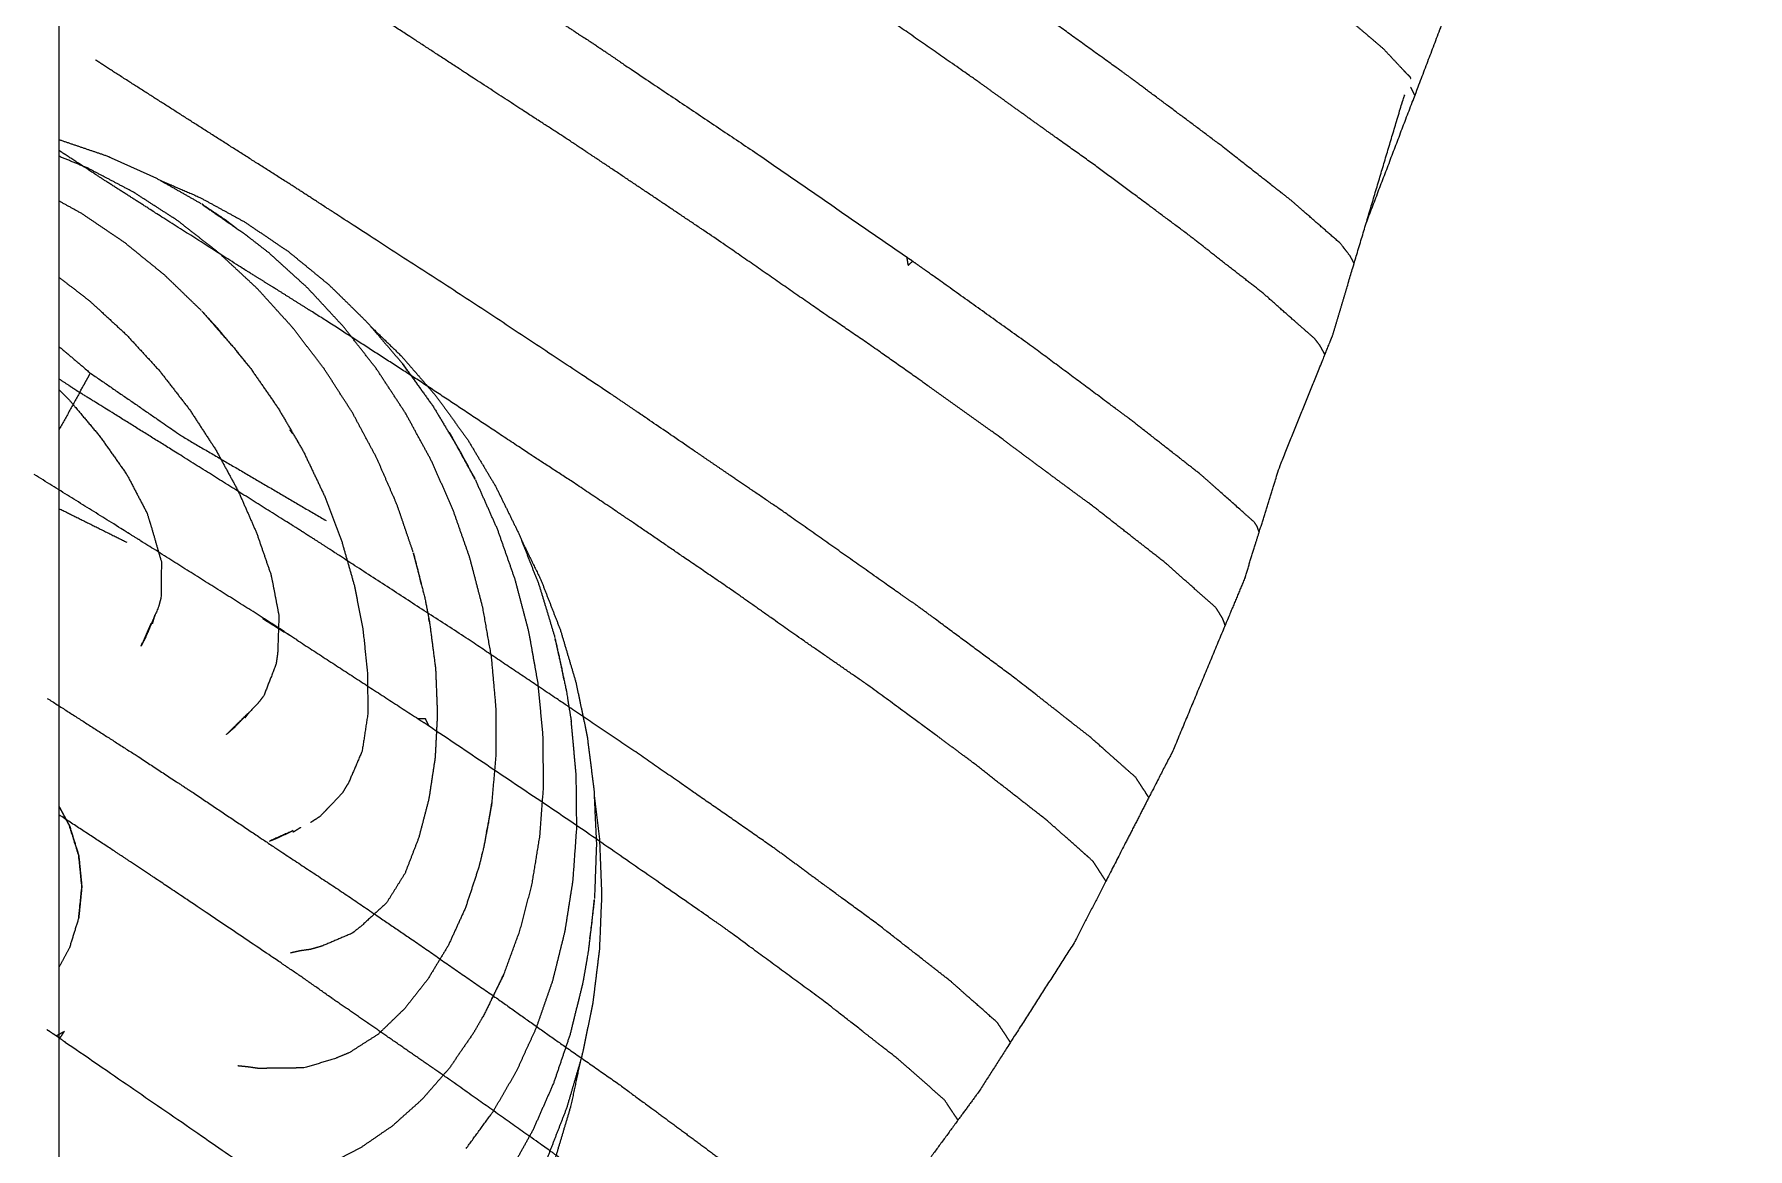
# Model space of a CAD drawing. Header units: millimetres. Extents: x 3429 to 24139, y -631 to 9878.
# Drawn here: x 8512.14 to 8545.92, y 3681.08 to 3703.04 of the extents above; entities that cross this region are included whole.
import ezdxf

# ---------------------------------------------------------------- set-up
doc = ezdxf.new("R2010")
doc.units = ezdxf.units.MM
doc.layers.add('multid_gorunus_3', color=23, linetype='Continuous', lineweight=13)
doc.layers.add('multid_gorunus_4', color=15, linetype='Continuous', lineweight=9)

# ---------------------------------------------------------------- blocks, each defined once
blk = doc.blocks.new('grup-2')
at = {"layer": 'multid_gorunus_3', "lineweight": -3}
for points, degree, knots in [([(1978.928, 6217.144), (1978.928, 6216.155), (1978.928, 6213.761), (1978.928, 6208.959), (1978.928, 6202.868), (1978.928, 6195.487), (1978.928, 6186.836), (1978.928, 6176.969), (1978.928, 6165.969), (1978.928, 6153.941), (1978.928, 6141.024), (1978.928, 6127.365), (1978.928, 6113.136), (1978.928, 6098.504), (1978.928, 6083.653), (1978.928, 6068.742), (1978.928, 6053.94), (1978.928, 6039.26), (1978.928, 6024.58), (1978.928, 6005.778), (1978.928, 5990.869), (1978.928, 5976.016), (1978.928, 5961.387), (1978.928, 5947.155), (1978.928, 5933.498), (1978.928, 5920.578), (1978.928, 5947.227), (1978.928, 5936.226), (1978.928, 5926.36), (1978.928, 5917.707), (1978.928, 5910.327), (1978.928, 5904.236), (1978.928, 5899.433), (1978.928, 5897.04), (1978.928, 5896.051)], 3, [200, 200, 200, 200, 215.285175, 230.934783, 246.910875, 263.16962, 279.661789, 296.333468, 313.127007, 329.982146, 346.837285, 363.630824, 380.302503, 396.794672, 413.053417, 429.029509, 444.679117, 459.964292, 475.249467, 490.899075, 506.875167, 523.133912, 539.62608, 556.29776, 573.091299, 589.946438, 606.801576, 623.595115, 640.266795, 656.758963, 673.017709, 688.9938, 704.643409, 719.928583, 719.928583, 719.928583, 719.928583]), ([(1953.165, 6162.769), (1952.683, 6164.034), (1952.201, 6165.299), (1951.874, 6166.156), (1951.547, 6167.014), (1951.094, 6168.203), (1950.641, 6169.393), (1950.401, 6169.905), (1950.161, 6170.417), (1949.77, 6171.254), (1949.379, 6172.091), (1948.658, 6173.632), (1947.937, 6175.174), (1947.864, 6175.295), (1947.79, 6175.417), (1947.323, 6176.19), (1946.855, 6176.964), (1946.533, 6177.497), (1946.211, 6178.03), (1945.923, 6178.655), (1945.636, 6179.281), (1945.788, 6179.329), (1945.941, 6179.376)], 2, [1.231822, 1.231822, 1.231822, 2, 2, 3, 3, 4, 4, 5, 5, 6, 6, 7, 7, 8, 8, 9, 9, 10, 10, 11, 11, 11.81021, 11.81021, 11.81021]), ([(1953.397, 6161.992), (1953.434, 6162.063), (1953.472, 6162.133), (1953.568, 6162.258), (1953.664, 6162.382), (1954.061, 6162.729), (1954.459, 6163.075), (1954.545, 6163.151), (1954.631, 6163.227), (1954.737, 6163.31), (1954.843, 6163.393), (1955.441, 6163.861), (1956.038, 6164.329), (1956.875, 6164.955), (1957.713, 6165.58), (1957.783, 6165.633), (1957.853, 6165.685), (1957.931, 6165.74), (1958.008, 6165.795), (1958.798, 6166.363), (1959.588, 6166.932), (1959.876, 6167.138), (1960.164, 6167.345), (1961.409, 6168.208), (1962.653, 6169.072), (1962.83, 6169.197), (1963.007, 6169.322), (1963.208, 6169.461), (1963.41, 6169.6), (1964.621, 6170.425), (1965.833, 6171.25), (1966.319, 6171.577), (1966.805, 6171.903), (1967.557, 6172.405), (1968.309, 6172.906), (1968.553, 6173.066), (1968.797, 6173.225), (1969.151, 6173.456), (1969.506, 6173.687), (1970.505, 6174.345), (1971.504, 6175.002), (1971.91, 6175.277), (1972.317, 6175.551), (1973.119, 6176.078), (1973.922, 6176.605), (1974.837, 6177.204), (1975.752, 6177.802), (1975.941, 6177.928), (1976.129, 6178.053)], 2, [0, 0, 0, 1, 1, 2, 2, 3, 3, 4, 4, 5, 5, 6, 6, 7, 7, 8, 8, 9, 9, 10, 10, 11, 11, 12, 12, 13, 13, 14, 14, 15, 15, 16, 16, 17, 17, 18, 18, 19, 19, 20, 20, 21, 21, 22, 22, 23, 23, 24, 24, 24]), ([(1967.811, 6177.013), (1967.327, 6176.677), (1966.842, 6176.341), (1965.666, 6175.547), (1964.489, 6174.754), (1964.42, 6174.706), (1964.351, 6174.658), (1964.114, 6174.495), (1963.876, 6174.333), (1963.011, 6173.737), (1962.147, 6173.142), (1961.123, 6172.419), (1960.099, 6171.695), (1959.749, 6171.453), (1959.4, 6171.211), (1959.043, 6170.955), (1958.686, 6170.699), (1957.88, 6170.115), (1957.075, 6169.53), (1956.508, 6169.106), (1955.942, 6168.682), (1955.571, 6168.406), (1955.2, 6168.13), (1954.893, 6167.89), (1954.586, 6167.65), (1954.14, 6167.305), (1953.695, 6166.961), (1953.434, 6166.743), (1953.174, 6166.525), (1953.001, 6166.377), (1952.827, 6166.229), (1952.64, 6166.029), (1952.452, 6165.829), (1952.404, 6165.778), (1952.357, 6165.727), (1952.329, 6165.702), (1952.302, 6165.676), (1952.291, 6165.655), (1952.281, 6165.634)], 2, [0, 0, 0, 1, 1, 2, 2, 3, 3, 4, 4, 5, 5, 6, 6, 7, 7, 8, 8, 9, 9, 10, 10, 11, 11, 12, 12, 13, 13, 14, 14, 15, 15, 16, 16, 17, 17, 18, 18, 19, 19, 19]), ([(1953.973, 6160.194), (1954.02, 6160.281), (1954.066, 6160.368), (1954.121, 6160.439), (1954.176, 6160.511), (1954.404, 6160.71), (1954.633, 6160.909), (1954.916, 6161.16), (1955.199, 6161.411), (1955.548, 6161.682), (1955.896, 6161.954), (1956.259, 6162.238), (1956.622, 6162.523), (1957.13, 6162.903), (1957.639, 6163.283), (1958.051, 6163.588), (1958.463, 6163.894), (1958.917, 6164.218), (1959.372, 6164.542), (1960.092, 6165.059), (1960.811, 6165.577), (1961.889, 6166.328), (1962.966, 6167.078), (1963.289, 6167.302), (1963.613, 6167.525), (1963.915, 6167.728), (1964.217, 6167.93), (1965.407, 6168.741), (1966.598, 6169.551), (1967.476, 6170.137), (1968.354, 6170.722), (1968.969, 6171.125), (1969.583, 6171.527), (1970.477, 6172.109), (1971.37, 6172.691), (1971.833, 6172.995), (1972.295, 6173.3), (1972.484, 6173.427), (1972.672, 6173.554), (1973.707, 6174.234), (1974.742, 6174.914)], 2, [0, 0, 0, 1, 1, 2, 2, 3, 3, 4, 4, 5, 5, 6, 6, 7, 7, 8, 8, 9, 9, 10, 10, 11, 11, 12, 12, 13, 13, 14, 14, 15, 15, 16, 16, 17, 17, 18, 18, 19, 19, 20, 20, 20]), ([(1979.015, 6171.001), (1978.665, 6171.89), (1978.316, 6172.779), (1977.771, 6172.427), (1977.225, 6172.074), (1976.696, 6171.729), (1976.167, 6171.383), (1975.386, 6170.871), (1974.606, 6170.36), (1974.229, 6170.115), (1973.852, 6169.871), (1973.524, 6169.66), (1973.196, 6169.449), (1972.182, 6168.792), (1971.167, 6168.135), (1970.636, 6167.789), (1970.106, 6167.443), (1969.275, 6166.899), (1968.444, 6166.355), (1968.297, 6166.257), (1968.15, 6166.159), (1967.952, 6166.024), (1967.753, 6165.888), (1966.415, 6164.991), (1965.078, 6164.094), (1963.644, 6163.103), (1962.21, 6162.112)], 2, [0, 0, 0, 1, 1, 2, 2, 3, 3, 4, 4, 5, 5, 6, 6, 7, 7, 8, 8, 9, 9, 10, 10, 11, 11, 12, 12, 13, 13, 13]), ([(1955.939, 6154.863), (1955.964, 6154.93), (1955.99, 6154.996), (1956.055, 6155.101), (1956.12, 6155.206), (1956.385, 6155.44), (1956.649, 6155.675), (1956.878, 6155.879), (1957.107, 6156.082), (1957.431, 6156.335), (1957.755, 6156.588), (1958.152, 6156.899), (1958.549, 6157.209), (1959.028, 6157.562), (1959.506, 6157.916), (1959.987, 6158.273), (1960.468, 6158.631), (1961.225, 6159.171), (1961.982, 6159.712), (1962.475, 6160.058), (1962.968, 6160.405), (1963.419, 6160.713), (1963.871, 6161.02), (1964.895, 6161.73), (1965.918, 6162.44), (1967.143, 6163.262), (1968.369, 6164.083), (1968.681, 6164.29), (1968.992, 6164.497), (1969.31, 6164.702), (1969.628, 6164.908), (1970.816, 6165.683), (1972.004, 6166.458), (1972.696, 6166.906), (1973.387, 6167.354), (1974.003, 6167.75), (1974.619, 6168.147), (1975.328, 6168.606), (1976.038, 6169.066), (1976.457, 6169.341), (1976.877, 6169.616), (1977.161, 6169.802), (1977.446, 6169.988), (1978.23, 6170.494), (1979.015, 6171.001)], 2, [7, 7, 7, 8, 8, 9, 9, 10, 10, 11, 11, 12, 12, 13, 13, 14, 14, 15, 15, 16, 16, 17, 17, 18, 18, 19, 19, 20, 20, 21, 21, 22, 22, 23, 23, 24, 24, 25, 25, 26, 26, 27, 27, 28, 28, 29, 29, 29]), ([(1957.444, 6151.467), (1957.476, 6151.516), (1957.508, 6151.565), (1957.605, 6151.714), (1957.702, 6151.863), (1958.012, 6152.137), (1958.322, 6152.411), (1958.469, 6152.542), (1958.617, 6152.673), (1958.84, 6152.846), (1959.062, 6153.02), (1959.561, 6153.411), (1960.061, 6153.802), (1960.849, 6154.386), (1961.637, 6154.97), (1961.836, 6155.117), (1962.036, 6155.264), (1962.256, 6155.416), (1962.476, 6155.569), (1963.562, 6156.335), (1964.648, 6157.101), (1964.969, 6157.319), (1965.289, 6157.538), (1966.379, 6158.281), (1967.468, 6159.023), (1967.602, 6159.116), (1967.737, 6159.209), (1967.897, 6159.317), (1968.058, 6159.424), (1969.411, 6160.32), (1970.764, 6161.216), (1972.143, 6162.109), (1973.522, 6163.002), (1973.6, 6163.053), (1973.678, 6163.104), (1973.724, 6163.134), (1973.769, 6163.163), (1974.093, 6163.372), (1974.417, 6163.581), (1975.288, 6164.134), (1976.158, 6164.688), (1977, 6165.226), (1977.843, 6165.764), (1978.024, 6165.882), (1978.204, 6166.001)], 2, [6, 6, 6, 7, 7, 8, 8, 9, 9, 10, 10, 11, 11, 12, 12, 13, 13, 14, 14, 15, 15, 16, 16, 17, 17, 18, 18, 19, 19, 20, 20, 21, 21, 22, 22, 23, 23, 24, 24, 25, 25, 26, 26, 27, 27, 28, 28, 28]), ([(1953.822, 6160.569), (1953.609, 6161.281), (1953.397, 6161.992), (1952.913, 6163.613), (1952.429, 6165.233), (1952.415, 6165.272), (1952.401, 6165.311)], 2, [0, 0, 0, 1, 1, 2, 2, 2.193712, 2.193712, 2.193712]), ([(1958.29, 6149.82), (1958.379, 6149.956), (1958.467, 6150.092), (1958.506, 6150.152), (1958.545, 6150.211), (1958.669, 6150.321), (1958.793, 6150.431), (1959.125, 6150.725), (1959.457, 6151.019), (1959.958, 6151.41), (1960.458, 6151.801), (1960.685, 6151.979), (1960.912, 6152.156), (1961.27, 6152.422), (1961.628, 6152.687), (1962.288, 6153.172), (1962.947, 6153.657), (1963.675, 6154.16), (1964.402, 6154.664), (1965.018, 6155.099), (1965.634, 6155.533), (1966.633, 6156.216), (1967.633, 6156.899), (1968.198, 6157.279), (1968.764, 6157.66), (1969.188, 6157.936), (1969.613, 6158.212), (1970.686, 6158.924), (1971.76, 6159.636), (1972.756, 6160.279), (1973.752, 6160.922), (1974.206, 6161.207), (1974.66, 6161.493), (1974.967, 6161.683), (1975.273, 6161.873), (1976.104, 6162.402), (1976.935, 6162.93), (1977.473, 6163.274), (1978.011, 6163.617), (1978.407, 6163.877), (1978.804, 6164.137), (1978.866, 6164.177), (1978.928, 6164.218)], 2, [8, 8, 8, 9, 9, 10, 10, 11, 11, 12, 12, 13, 13, 14, 14, 15, 15, 16, 16, 17, 17, 18, 18, 19, 19, 20, 20, 21, 21, 22, 22, 23, 23, 24, 24, 25, 25, 26, 26, 27, 27, 28, 28, 28.118212, 28.118212, 28.118212]), ([(1955.268, 6156.699), (1955.289, 6156.753), (1955.309, 6156.807), (1955.335, 6156.848), (1955.361, 6156.89), (1955.465, 6156.982), (1955.569, 6157.074), (1955.989, 6157.448), (1956.41, 6157.822), (1957.003, 6158.285), (1957.596, 6158.749), (1957.72, 6158.846), (1957.844, 6158.943), (1957.994, 6159.053), (1958.143, 6159.164), (1958.931, 6159.75), (1959.72, 6160.336), (1960.697, 6161.034), (1961.674, 6161.732), (1961.887, 6161.883), (1962.1, 6162.035)], 2, [0, 0, 0, 1, 1, 2, 2, 3, 3, 4, 4, 5, 5, 6, 6, 7, 7, 8, 8, 9, 9, 10, 10, 10]), ([(1955.547, 6155.803), (1955.407, 6156.251), (1955.268, 6156.699), (1955.068, 6157.341), (1954.867, 6157.984), (1954.42, 6159.089), (1953.973, 6160.194), (1953.898, 6160.382), (1953.822, 6160.569)], 2, [5, 5, 5, 6, 6, 7, 7, 8, 8, 9, 9, 9]), ([(1978.928, 6160.356), (1978.617, 6160.093), (1978.307, 6159.83), (1977.398, 6159.205), (1976.49, 6158.579), (1975.076, 6157.752), (1973.661, 6156.924)], 2, [32.580143, 32.580143, 32.580143, 33, 33, 34, 34, 35, 35, 35]), ([(1960.172, 6146.642), (1960.213, 6146.704), (1960.254, 6146.767), (1960.343, 6146.901), (1960.432, 6147.034), (1960.737, 6147.303), (1961.042, 6147.572), (1961.191, 6147.705), (1961.34, 6147.837), (1961.6, 6148.041), (1961.86, 6148.244), (1962.326, 6148.608), (1962.791, 6148.971), (1963.379, 6149.402), (1963.966, 6149.833), (1964.407, 6150.158), (1964.847, 6150.482), (1965.615, 6151.015), (1966.383, 6151.548), (1967.005, 6151.98), (1967.628, 6152.412), (1968.278, 6152.849), (1968.928, 6153.287), (1969.887, 6153.931), (1970.846, 6154.575), (1972.06, 6155.364), (1973.274, 6156.153), (1973.586, 6156.356), (1973.897, 6156.558), (1974.127, 6156.704), (1974.358, 6156.849), (1975.502, 6157.567), (1976.646, 6158.284), (1977.413, 6158.761), (1978.179, 6159.238), (1978.349, 6159.343), (1978.518, 6159.449), (1978.412, 6159.639), (1978.307, 6159.83)], 2, [6, 6, 6, 7, 7, 8, 8, 9, 9, 10, 10, 11, 11, 12, 12, 13, 13, 14, 14, 15, 15, 16, 16, 17, 17, 18, 18, 19, 19, 20, 20, 21, 21, 22, 22, 23, 23, 24, 24, 25, 25, 25]), ([(1978.928, 6159.718), (1978.832, 6159.655), (1978.737, 6159.592), (1978.627, 6159.52), (1978.518, 6159.449)], 2, [2.860306, 2.860306, 2.860306, 3, 3, 4, 4, 4]), ([(1974.899, 6155.003), (1976.109, 6155.765), (1977.32, 6156.527), (1977.416, 6156.587), (1977.512, 6156.648), (1977.576, 6156.688), (1977.64, 6156.727), (1978.527, 6157.28), (1979.414, 6157.832)], 2, [0, 0, 0, 1, 1, 2, 2, 3, 3, 4, 4, 4]), ([(1955.547, 6155.803), (1955.743, 6155.333), (1955.939, 6154.863), (1956.452, 6153.631), (1956.966, 6152.398), (1957.205, 6151.932), (1957.444, 6151.467), (1957.867, 6150.643), (1958.29, 6149.82), (1958.596, 6149.223), (1958.902, 6148.627), (1959.537, 6147.635), (1960.172, 6146.642), (1960.477, 6146.164), (1960.783, 6145.686), (1960.994, 6145.399), (1961.205, 6145.111), (1961.813, 6144.283), (1962.42, 6143.455), (1962.918, 6142.795), (1963.415, 6142.136), (1963.649, 6141.826), (1963.883, 6141.516), (1964.215, 6141.084), (1964.546, 6140.652), (1964.809, 6140.308), (1965.073, 6139.965), (1965.454, 6139.471), (1965.835, 6138.977), (1965.987, 6138.794), (1966.139, 6138.612), (1966.469, 6138.196), (1966.8, 6137.781)], 2, [-11, -11, -11, -10, -10, -9, -9, -8, -8, -7, -7, -6, -6, -5, -5, -4, -4, -3, -3, -2, -2, -1, -1, 0, 0, 1, 1, 2, 2, 3, 3, 4, 4, 5, 5, 5]), ([(1979.157, 6153.421), (1978.265, 6152.849), (1977.374, 6152.278), (1976.846, 6151.932), (1976.319, 6151.586), (1975.454, 6151.006), (1974.59, 6150.426), (1973.932, 6149.992), (1973.274, 6149.558), (1972.625, 6149.115), (1971.975, 6148.673), (1971.168, 6148.114), (1970.36, 6147.555), (1969.733, 6147.11), (1969.105, 6146.666), (1968.499, 6146.243), (1967.893, 6145.819), (1967.424, 6145.473), (1966.954, 6145.128), (1966.472, 6144.771), (1965.99, 6144.415), (1965.59, 6144.104), (1965.19, 6143.793), (1964.885, 6143.555), (1964.58, 6143.318), (1964.406, 6143.164), (1964.231, 6143.01), (1963.956, 6142.769), (1963.682, 6142.528), (1963.591, 6142.394), (1963.5, 6142.26), (1963.458, 6142.198), (1963.415, 6142.136)], 2, [7, 7, 7, 8, 8, 9, 9, 10, 10, 11, 11, 12, 12, 13, 13, 14, 14, 15, 15, 16, 16, 17, 17, 18, 18, 19, 19, 20, 20, 21, 21, 22, 22, 23, 23, 23]), ([(1961.205, 6145.111), (1961.24, 6145.162), (1961.275, 6145.213), (1961.372, 6145.359), (1961.469, 6145.504), (1961.812, 6145.807), (1962.156, 6146.111), (1962.264, 6146.207), (1962.373, 6146.302), (1962.528, 6146.423), (1962.683, 6146.543), (1963.248, 6146.985), (1963.814, 6147.428), (1964.733, 6148.103), (1965.652, 6148.778), (1965.748, 6148.849), (1965.844, 6148.92), (1965.975, 6149.011), (1966.105, 6149.102), (1967.373, 6149.981), (1968.642, 6150.861), (1970.137, 6151.867), (1971.632, 6152.873)], 2, [6, 6, 6, 7, 7, 8, 8, 9, 9, 10, 10, 11, 11, 12, 12, 13, 13, 14, 14, 15, 15, 16, 16, 17, 17, 17]), ([(1964.546, 6140.652), (1964.575, 6140.704), (1964.604, 6140.756), (1964.696, 6140.891), (1964.788, 6141.026), (1965.122, 6141.321), (1965.457, 6141.616), (1965.59, 6141.732), (1965.722, 6141.847), (1965.868, 6141.961), (1966.013, 6142.075), (1966.554, 6142.496), (1967.095, 6142.918), (1967.857, 6143.481), (1968.619, 6144.044), (1968.766, 6144.154), (1968.913, 6144.263), (1969.096, 6144.394), (1969.279, 6144.526), (1970.259, 6145.22), (1971.239, 6145.915), (1972.378, 6146.703), (1973.518, 6147.491), (1973.792, 6147.683), (1974.065, 6147.876), (1974.329, 6148.056), (1974.593, 6148.237), (1975.839, 6149.076), (1977.086, 6149.914), (1977.472, 6150.17), (1977.859, 6150.425), (1978.393, 6150.775), (1978.928, 6151.126)], 2, [7, 7, 7, 8, 8, 9, 9, 10, 10, 11, 11, 12, 12, 13, 13, 14, 14, 15, 15, 16, 16, 17, 17, 18, 18, 19, 19, 20, 20, 21, 21, 22, 22, 22.679142, 22.679142, 22.679142]), ([(1978.91, 6146.722), (1978.846, 6146.677), (1978.782, 6146.633), (1977.339, 6145.641), (1975.895, 6144.649), (1974.823, 6143.895), (1973.75, 6143.141), (1973.502, 6142.965), (1973.255, 6142.789), (1973.064, 6142.651), (1972.873, 6142.513), (1971.992, 6141.881), (1971.111, 6141.248), (1970.423, 6140.736), (1969.734, 6140.225), (1969.578, 6140.108), (1969.421, 6139.99), (1969.305, 6139.898), (1969.189, 6139.806), (1968.671, 6139.401), (1968.154, 6138.995), (1967.774, 6138.661), (1967.394, 6138.328), (1967.289, 6138.236), (1967.185, 6138.144), (1967.146, 6138.101), (1967.106, 6138.058), (1967.064, 6138.006), (1967.021, 6137.954), (1966.952, 6137.825), (1966.883, 6137.696)], 2, [0, 0, 0, 1, 1, 2, 2, 3, 3, 4, 4, 5, 5, 6, 6, 7, 7, 8, 8, 9, 9, 10, 10, 11, 11, 12, 12, 13, 13, 14, 14, 15, 15, 15])]:
    blk.add_open_spline(points, degree=degree, knots=knots, dxfattribs=at)
for points in [[(1952.285, 6165.465), (1952.243, 6165.382), (1952.201, 6165.299)], [(1962.1, 6162.035), (1962.122, 6162.051), (1962.144, 6162.067)], [(1962.186, 6161.956), (1962.143, 6161.996), (1962.1, 6162.035)], [(1962.21, 6162.112), (1962.177, 6162.09), (1962.144, 6162.067)], [(1962.186, 6161.956), (1962.198, 6162.034), (1962.21, 6162.112)], [(1978.518, 6159.449), (1978.723, 6159.079), (1978.928, 6158.709)], [(1978.928, 6157.162), (1978.259, 6156.83), (1977.591, 6156.498)], [(1974.24, 6154.574), (1974.569, 6154.789), (1974.899, 6155.003)], [(1974.24, 6154.574), (1974.575, 6154.78), (1974.911, 6154.985)], [(1974.899, 6155.003), (1974.905, 6154.994), (1974.911, 6154.985)], [(1974.24, 6154.574), (1973.043, 6153.795), (1971.845, 6153.016)], [(1971.632, 6152.873), (1971.667, 6152.946), (1971.702, 6153.019)], [(1971.632, 6152.873), (1971.685, 6152.909), (1971.737, 6152.945)], [(1971.702, 6153.019), (1971.774, 6153.018), (1971.845, 6153.016)], [(1971.845, 6153.016), (1971.791, 6152.98), (1971.737, 6152.945)], [(1978.91, 6146.722), (1978.865, 6146.791), (1978.819, 6146.86)], [(1978.982, 6146.77), (1978.9, 6146.815), (1978.819, 6146.86)], [(1978.91, 6146.722), (1978.946, 6146.746), (1978.982, 6146.77)], [(1978.982, 6146.77), (1979.075, 6146.832), (1979.167, 6146.894)]]:
    blk.add_open_spline(points, degree=2, dxfattribs=at)
at = {"layer": 'multid_gorunus_4', "lineweight": -3}
for points, knots in [([(1978.928, 6164.433), (1978.447, 6164.269), (1977.966, 6164.106), (1977.497, 6163.895), (1977.028, 6163.684), (1976.578, 6163.429), (1976.129, 6163.173)], [2.006161, 2.006161, 2.006161, 3, 3, 4, 4, 5, 5, 5]), ([(1971.944, 6156.3), (1972.103, 6156.767), (1972.262, 6157.233), (1972.462, 6157.693), (1972.662, 6158.154), (1972.902, 6158.602), (1973.142, 6159.05), (1973.42, 6159.481), (1973.697, 6159.912), (1974.011, 6160.322), (1974.325, 6160.731), (1974.673, 6161.115), (1975.02, 6161.498), (1975.399, 6161.85), (1975.778, 6162.202), (1976.186, 6162.52), (1976.593, 6162.838), (1977.026, 6163.117), (1977.458, 6163.396), (1977.912, 6163.635), (1978.366, 6163.873), (1978.647, 6163.988), (1978.928, 6164.103)], [0, 0, 0, 1, 1, 2, 2, 3, 3, 4, 4, 5, 5, 6, 6, 7, 7, 8, 8, 9, 9, 10, 10, 10.593965, 10.593965, 10.593965]), ([(1976.929, 6163.628), (1976.547, 6163.464), (1976.165, 6163.3), (1975.715, 6163.055), (1975.266, 6162.809), (1974.838, 6162.519), (1974.41, 6162.23), (1974.007, 6161.9), (1973.604, 6161.57), (1973.23, 6161.203), (1972.855, 6160.835), (1972.512, 6160.434), (1972.168, 6160.033)], [-0.817632, -0.817632, -0.817632, 0, 0, 1, 1, 2, 2, 3, 3, 4, 4, 5, 5, 5]), ([(1975.423, 6162.683), (1975.525, 6162.76), (1975.627, 6162.837), (1975.878, 6163.005), (1976.129, 6163.173), (1975.702, 6162.876), (1975.275, 6162.579), (1975.037, 6162.394), (1974.798, 6162.209)], [-2.246098, -2.246098, -2.246098, -2, -2, -1, -1, 0, 0, 1, 1, 1]), ([(1976.848, 6161.765), (1977.242, 6162.084), (1977.635, 6162.404), (1978.055, 6162.688), (1978.475, 6162.972), (1978.701, 6163.097), (1978.927, 6163.222)], [0, 0, 0, 1, 1, 2, 2, 2.510873, 2.510873, 2.510873]), ([(1970.388, 6151.39), (1970.348, 6151.849), (1970.308, 6152.307), (1970.31, 6152.782), (1970.312, 6153.256), (1970.355, 6153.742), (1970.399, 6154.227), (1970.485, 6154.718), (1970.572, 6155.208), (1970.7, 6155.699), (1970.828, 6156.19), (1970.998, 6156.676), (1971.168, 6157.161), (1971.379, 6157.636), (1971.59, 6158.112), (1971.84, 6158.571), (1972.09, 6159.031), (1972.378, 6159.47), (1972.665, 6159.909), (1972.989, 6160.323), (1973.312, 6160.738), (1973.668, 6161.122), (1974.025, 6161.507), (1974.412, 6161.858), (1974.798, 6162.209)], [0, 0, 0, 1, 1, 2, 2, 3, 3, 4, 4, 5, 5, 6, 6, 7, 7, 8, 8, 9, 9, 10, 10, 11, 11, 12, 12, 12]), ([(1978.927, 6161.72), (1978.625, 6161.486), (1978.323, 6161.253), (1977.963, 6160.923), (1977.604, 6160.592), (1977.275, 6160.235), (1976.947, 6159.878), (1976.652, 6159.498), (1976.357, 6159.118), (1976.098, 6158.721), (1975.839, 6158.324), (1975.617, 6157.916), (1975.395, 6157.507), (1975.212, 6157.092), (1975.03, 6156.677), (1974.887, 6156.261), (1974.744, 6155.845), (1974.667, 6155.448), (1974.591, 6155.05), (1974.603, 6154.685), (1974.616, 6154.32), (1974.631, 6154.207), (1974.647, 6154.094), (1974.768, 6153.784), (1974.889, 6153.473), (1974.949, 6153.395), (1975.01, 6153.316), (1975.248, 6153.073), (1975.486, 6152.831), (1975.555, 6152.77), (1975.625, 6152.709), (1975.428, 6152.904), (1975.23, 6153.099)], [-9.779889, -9.779889, -9.779889, -9, -9, -8, -8, -7, -7, -6, -6, -5, -5, -4, -4, -3, -3, -2, -2, -1, -1, 0, 0, 1, 1, 2, 2, 3, 3, 4, 4, 5, 5, 5.831149, 5.831149, 5.831149]), ([(1975.548, 6160.409), (1975.67, 6160.557), (1975.792, 6160.706), (1975.956, 6160.884), (1976.119, 6161.062), (1975.787, 6160.682), (1975.455, 6160.303), (1975.307, 6160.119), (1975.158, 6159.935), (1975.221, 6160.011), (1975.284, 6160.088)], [-2.384459, -2.384459, -2.384459, -2, -2, -1, -1, 0, 0, 1, 1, 1.19878, 1.19878, 1.19878]), ([(1972.778, 6160.745), (1972.474, 6160.453), (1972.171, 6160.16), (1971.829, 6159.765), (1971.487, 6159.37), (1971.178, 6158.943), (1970.869, 6158.516), (1970.596, 6158.06), (1970.323, 6157.604), (1970.087, 6157.125), (1969.852, 6156.645), (1969.657, 6156.146), (1969.461, 6155.647), (1969.306, 6155.134), (1969.152, 6154.621)], [-0.815759, -0.815759, -0.815759, 0, 0, 1, 1, 2, 2, 3, 3, 4, 4, 5, 5, 6, 6, 6]), ([(1971.744, 6159.442), (1971.775, 6159.488), (1971.805, 6159.535), (1971.987, 6159.784), (1972.168, 6160.033), (1971.859, 6159.602), (1971.549, 6159.171), (1971.276, 6158.714), (1971.003, 6158.257), (1970.858, 6157.988), (1970.712, 6157.719), (1970.967, 6158.184), (1971.222, 6158.65), (1971.224, 6158.654), (1971.227, 6158.658)], [-3.105241, -3.105241, -3.105241, -3, -3, -2, -2, -1, -1, 0, 0, 1, 1, 2, 2, 2.009124, 2.009124, 2.009124]), ([(1975.158, 6159.935), (1974.876, 6159.528), (1974.594, 6159.121), (1974.349, 6158.699), (1974.104, 6158.276), (1973.897, 6157.842), (1973.691, 6157.408), (1973.524, 6156.968), (1973.357, 6156.528), (1973.231, 6156.087), (1973.105, 6155.647), (1973.02, 6155.213), (1972.935, 6154.778), (1972.891, 6154.354), (1972.846, 6153.931), (1972.842, 6153.523), (1972.839, 6153.115), (1972.895, 6152.748), (1972.951, 6152.381), (1973.084, 6152.071), (1973.217, 6151.761), (1973.28, 6151.657), (1973.342, 6151.554), (1973.564, 6151.321), (1973.786, 6151.089), (1973.877, 6151.031), (1973.968, 6150.972)], [-10, -10, -10, -9, -9, -8, -8, -7, -7, -6, -6, -5, -5, -4, -4, -3, -3, -2, -2, -1, -1, 0, 0, 1, 1, 2, 2, 3, 3, 3]), ([(1978.928, 6159.505), (1978.824, 6159.4), (1978.719, 6159.296), (1978.42, 6158.94), (1978.121, 6158.584), (1977.856, 6158.21), (1977.592, 6157.835), (1977.392, 6157.455), (1977.192, 6157.075), (1977.154, 6156.956), (1977.117, 6156.836), (1977.012, 6156.471), (1976.907, 6156.106), (1976.912, 6155.755), (1976.916, 6155.403), (1976.939, 6155.314), (1976.962, 6155.226), (1977.096, 6154.914), (1977.23, 6154.601), (1977.27, 6154.525), (1977.31, 6154.448), (1977.208, 6154.674), (1977.107, 6154.901)], [-3.314106, -3.314106, -3.314106, -3, -3, -2, -2, -1, -1, 0, 0, 1, 1, 2, 2, 3, 3, 4, 4, 5, 5, 6, 6, 6.744114, 6.744114, 6.744114]), ([(1970.15, 6148.001), (1969.994, 6148.426), (1969.838, 6148.852), (1969.72, 6149.304), (1969.602, 6149.756), (1969.525, 6150.23), (1969.447, 6150.704), (1969.41, 6151.195), (1969.374, 6151.686), (1969.38, 6152.189), (1969.385, 6152.692), (1969.433, 6153.202), (1969.482, 6153.712), (1969.573, 6154.224), (1969.664, 6154.735), (1969.797, 6155.243), (1969.931, 6155.751), (1970.106, 6156.25), (1970.281, 6156.749), (1970.497, 6157.234), (1970.712, 6157.719)], [0, 0, 0, 1, 1, 2, 2, 3, 3, 4, 4, 5, 5, 6, 6, 7, 7, 8, 8, 9, 9, 10, 10, 10]), ([(1969.807, 6156.531), (1969.618, 6156.145), (1969.429, 6155.759), (1969.236, 6155.263), (1969.043, 6154.767), (1968.891, 6154.253), (1968.738, 6153.739), (1968.628, 6153.212), (1968.517, 6152.686), (1968.449, 6152.152), (1968.382, 6151.618), (1968.358, 6151.082), (1968.333, 6150.545), (1968.352, 6150.012), (1968.371, 6149.478)], [-0.813917, -0.813917, -0.813917, 0, 0, 1, 1, 2, 2, 3, 3, 4, 4, 5, 5, 6, 6, 6]), ([(1971.787, 6155.678), (1971.806, 6155.766), (1971.826, 6155.855), (1971.885, 6156.077), (1971.944, 6156.3), (1971.826, 6155.833), (1971.708, 6155.365), (1971.666, 6155.146), (1971.623, 6154.926), (1971.631, 6154.962), (1971.639, 6154.998)], [-2.190449, -2.190449, -2.190449, -2, -2, -1, -1, 0, 0, 1, 1, 1.076974, 1.076974, 1.076974]), ([(1971.623, 6154.926), (1971.564, 6154.468), (1971.504, 6154.009), (1971.486, 6153.562), (1971.468, 6153.115), (1971.49, 6152.685), (1971.512, 6152.254), (1971.574, 6151.846), (1971.636, 6151.438), (1971.735, 6151.056), (1971.835, 6150.675), (1971.97, 6150.325), (1972.106, 6149.975), (1972.288, 6149.682), (1972.47, 6149.39), (1972.708, 6149.172), (1972.945, 6148.954), (1973.047, 6148.872), (1973.149, 6148.791), (1973.445, 6148.665), (1973.741, 6148.539), (1973.852, 6148.507), (1973.962, 6148.475), (1974.07, 6148.46), (1974.178, 6148.444), (1974.27, 6148.423), (1974.363, 6148.402)], [-8, -8, -8, -7, -7, -6, -6, -5, -5, -4, -4, -3, -3, -2, -2, -1, -1, 0, 0, 1, 1, 2, 2, 3, 3, 4, 4, 5, 5, 5]), ([(1968.975, 6153.8), (1968.994, 6153.907), (1969.012, 6154.013), (1969.082, 6154.317), (1969.152, 6154.621), (1969.039, 6154.098), (1968.927, 6153.576), (1968.878, 6153.27), (1968.828, 6152.964)], [-2.202998, -2.202998, -2.202998, -2, -2, -1, -1, 0, 0, 1, 1, 1]), ([(1970.899, 6144.551), (1970.634, 6144.915), (1970.368, 6145.279), (1970.136, 6145.679), (1969.904, 6146.079), (1969.707, 6146.512), (1969.51, 6146.944), (1969.351, 6147.404), (1969.191, 6147.864), (1969.071, 6148.347), (1968.951, 6148.83), (1968.872, 6149.332), (1968.793, 6149.834), (1968.756, 6150.349), (1968.72, 6150.864), (1968.725, 6151.387), (1968.731, 6151.911), (1968.78, 6152.437), (1968.828, 6152.964)], [-1, -1, -1, 0, 0, 1, 1, 2, 2, 3, 3, 4, 4, 5, 5, 6, 6, 7, 7, 8, 8, 8]), ([(1968.376, 6151.493), (1968.324, 6151.061), (1968.272, 6150.629), (1968.251, 6150.091), (1968.23, 6149.553), (1968.252, 6149.015), (1968.274, 6148.476), (1968.34, 6147.943), (1968.405, 6147.409), (1968.513, 6146.885), (1968.622, 6146.361), (1968.772, 6145.852), (1968.922, 6145.343)], [-0.812297, -0.812297, -0.812297, 0, 0, 1, 1, 2, 2, 3, 3, 4, 4, 5, 5, 5]), ([(1970.5, 6150.778), (1970.481, 6150.863), (1970.462, 6150.947), (1970.425, 6151.169), (1970.388, 6151.39), (1970.468, 6150.953), (1970.548, 6150.515), (1970.599, 6150.304), (1970.651, 6150.093)], [-2.198664, -2.198664, -2.198664, -2, -2, -1, -1, 0, 0, 1, 1, 1]), ([(1978.928, 6151.304), (1978.825, 6151.112), (1978.722, 6150.921), (1978.63, 6150.623), (1978.537, 6150.325), (1978.507, 6150.018), (1978.476, 6149.71), (1978.507, 6149.403), (1978.537, 6149.096), (1978.63, 6148.798), (1978.722, 6148.5), (1978.825, 6148.309), (1978.928, 6148.117)], [51.315421, 51.315421, 51.315421, 52, 52, 53, 53, 54, 54, 55, 55, 56, 56, 56.68495, 56.68495, 56.68495]), ([(1978.928, 6151.292), (1978.828, 6151.105), (1978.728, 6150.919), (1978.635, 6150.622), (1978.543, 6150.324), (1978.512, 6150.017), (1978.482, 6149.71), (1978.512, 6149.404), (1978.543, 6149.097), (1978.54, 6149.096), (1978.537, 6149.096)], [21.332945, 21.332945, 21.332945, 22, 22, 23, 23, 24, 24, 25, 25, 26, 26, 26]), ([(1974.309, 6150.815), (1974.452, 6150.749), (1974.594, 6150.683), (1974.685, 6150.646), (1974.776, 6150.608), (1974.543, 6150.711), (1974.309, 6150.815)], [0.544849, 0.544849, 0.544849, 1, 1, 2, 2, 2.75488, 2.75488, 2.75488]), ([(1970.651, 6150.093), (1970.783, 6149.692), (1970.915, 6149.292), (1971.083, 6148.923), (1971.251, 6148.555), (1971.453, 6148.222), (1971.654, 6147.889), (1971.885, 6147.596), (1972.116, 6147.303), (1972.375, 6147.053), (1972.634, 6146.802), (1972.92, 6146.62), (1973.206, 6146.437), (1973.34, 6146.382), (1973.475, 6146.327), (1973.782, 6146.233), (1974.09, 6146.138), (1974.425, 6146.135), (1974.76, 6146.131), (1974.877, 6146.129), (1974.993, 6146.128), (1975.101, 6146.143), (1975.209, 6146.158), (1975.305, 6146.168), (1975.402, 6146.177)], [-6, -6, -6, -5, -5, -4, -4, -3, -3, -2, -2, -1, -1, 0, 0, 1, 1, 2, 2, 3, 3, 4, 4, 5, 5, 6, 6, 6]), ([(1968.466, 6148.672), (1968.451, 6148.765), (1968.437, 6148.857), (1968.404, 6149.168), (1968.371, 6149.478), (1968.433, 6148.953), (1968.495, 6148.428), (1968.548, 6148.122), (1968.601, 6147.817)], [-2.177626, -2.177626, -2.177626, -2, -2, -1, -1, 0, 0, 1, 1, 1]), ([(1968.601, 6147.817), (1968.725, 6147.312), (1968.849, 6146.808), (1969.013, 6146.323), (1969.177, 6145.838), (1969.38, 6145.378), (1969.583, 6144.917), (1969.822, 6144.486), (1970.062, 6144.055), (1970.336, 6143.656), (1970.609, 6143.258), (1970.915, 6142.897), (1971.22, 6142.536), (1971.554, 6142.214), (1971.887, 6141.893), (1972.246, 6141.615), (1972.605, 6141.337), (1972.809, 6141.204), (1973.013, 6141.071), (1973.398, 6140.855), (1973.784, 6140.64), (1974.064, 6140.523), (1974.344, 6140.406)], [-18, -18, -18, -17, -17, -16, -16, -15, -15, -14, -14, -13, -13, -12, -12, -11, -11, -10, -10, -9, -9, -8, -8, -7.304166, -7.304166, -7.304166]), ([(1970.398, 6147.494), (1970.374, 6147.538), (1970.351, 6147.581), (1970.251, 6147.791), (1970.15, 6148.001), (1970.343, 6147.607), (1970.535, 6147.213), (1970.647, 6147.016), (1970.76, 6146.82)], [-2.115336, -2.115336, -2.115336, -2, -2, -1, -1, 0, 0, 1, 1, 1]), ([(1970.76, 6146.82), (1970.997, 6146.475), (1971.234, 6146.13), (1971.501, 6145.825), (1971.768, 6145.519), (1972.061, 6145.257), (1972.355, 6144.994), (1972.671, 6144.777), (1972.987, 6144.56), (1973.322, 6144.391), (1973.657, 6144.221), (1974.008, 6144.101), (1974.359, 6143.981), (1974.714, 6143.93), (1975.07, 6143.88), (1975.217, 6143.866), (1975.365, 6143.852), (1975.709, 6143.885), (1976.053, 6143.917), (1976.172, 6143.954), (1976.292, 6143.991), (1976.614, 6144.102), (1976.937, 6144.212), (1977.032, 6144.257), (1977.127, 6144.301), (1976.878, 6144.214), (1976.628, 6144.127)], [-7, -7, -7, -6, -6, -5, -5, -4, -4, -3, -3, -2, -2, -1, -1, 0, 0, 1, 1, 2, 2, 3, 3, 4, 4, 5, 5, 5.794767, 5.794767, 5.794767]), ([(1968.656, 6146.245), (1968.747, 6145.817), (1968.838, 6145.388), (1968.991, 6144.873), (1969.145, 6144.359), (1969.339, 6143.861), (1969.533, 6143.363), (1969.767, 6142.886), (1970, 6142.409), (1970.271, 6141.959), (1970.542, 6141.508), (1970.848, 6141.088), (1971.155, 6140.667)], [-0.815105, -0.815105, -0.815105, 0, 0, 1, 1, 2, 2, 3, 3, 4, 4, 5, 5, 5])]:
    blk.add_open_spline(points, degree=2, knots=knots, dxfattribs=at)
for points in [[(1975.488, 6162.728), (1975.479, 6162.723), (1975.469, 6162.717)], [(1976.119, 6161.062), (1976.484, 6161.413), (1976.848, 6161.765)], [(1975.356, 6160.175), (1975.387, 6160.214), (1975.419, 6160.252)], [(1975.419, 6160.252), (1975.416, 6160.251), (1975.412, 6160.25)], [(1975.599, 6160.471), (1975.601, 6160.471), (1975.603, 6160.472)], [(1975.632, 6160.505), (1975.627, 6160.503), (1975.623, 6160.5)], [(1975.251, 6160.055), (1975.296, 6160.106), (1975.341, 6160.157)], [(1975.251, 6160.055), (1975.268, 6160.072), (1975.284, 6160.088)], [(1975.341, 6160.157), (1975.329, 6160.145), (1975.317, 6160.132)], [(1975.356, 6160.175), (1975.352, 6160.174), (1975.349, 6160.172)], [(1974.316, 6158.632), (1974.344, 6158.67), (1974.373, 6158.708)], [(1974.236, 6158.504), (1974.221, 6158.479), (1974.205, 6158.455)], [(1974.208, 6158.456), (1974.207, 6158.455), (1974.205, 6158.455)], [(1972.322, 6157.382), (1972.326, 6157.384), (1972.329, 6157.386)], [(1972.337, 6157.405), (1972.337, 6157.405), (1972.336, 6157.405)], [(1971.621, 6154.895), (1971.617, 6154.877), (1971.613, 6154.86)], [(1971.615, 6154.863), (1971.614, 6154.861), (1971.613, 6154.86)], [(1971.619, 6154.892), (1971.62, 6154.893), (1971.621, 6154.895)], [(1971.634, 6154.982), (1971.637, 6154.99), (1971.639, 6154.998)], [(1971.637, 6154.997), (1971.637, 6154.997), (1971.637, 6154.997)], [(1971.675, 6155.131), (1971.67, 6155.127), (1971.666, 6155.122)], [(1977.082, 6154.889), (1977.059, 6154.973), (1977.037, 6155.057)], [(1969.082, 6154.3), (1969.073, 6154.266), (1969.063, 6154.233)], [(1975.257, 6153.038), (1975.213, 6153.095), (1975.17, 6153.153)], [(1970.429, 6151.146), (1970.43, 6151.148), (1970.431, 6151.151)], [(1970.463, 6150.978), (1970.461, 6150.971), (1970.459, 6150.963)], [(1970.46, 6150.958), (1970.462, 6150.966), (1970.464, 6150.974)], [(1970.462, 6150.949), (1970.464, 6150.956), (1970.465, 6150.963)], [(1970.482, 6150.871), (1970.481, 6150.868), (1970.48, 6150.865)], [(1970.481, 6150.86), (1970.482, 6150.863), (1970.483, 6150.865)], [(1974.312, 6150.785), (1974.235, 6150.833), (1974.157, 6150.882)], [(1970.595, 6150.352), (1970.595, 6150.348), (1970.595, 6150.343)], [(1970.596, 6150.341), (1970.596, 6150.343), (1970.595, 6150.344)], [(1968.42, 6149.064), (1968.421, 6149.026), (1968.423, 6148.988)], [(1970.171, 6147.958), (1970.171, 6147.958), (1970.171, 6147.957)], [(1970.356, 6147.58), (1970.356, 6147.575), (1970.356, 6147.571)], [(1970.657, 6147), (1970.657, 6146.999), (1970.657, 6146.999)], [(1970.81, 6146.747), (1970.807, 6146.754), (1970.804, 6146.76)], [(1970.804, 6146.76), (1970.804, 6146.757), (1970.804, 6146.754)], [(1971.309, 6146.043), (1971.311, 6146.039), (1971.313, 6146.035)], [(1968.922, 6145.343), (1969.112, 6144.854), (1969.302, 6144.364)]]:
    blk.add_open_spline(points, degree=2, dxfattribs=at)

msp = doc.modelspace()

# ---------------------------------------------------------------- block references
at = {"xscale": -1}
msp.add_blockref('grup-2', (10491.554, -2463.465), dxfattribs=at)

doc.saveas('drawing.dxf')
